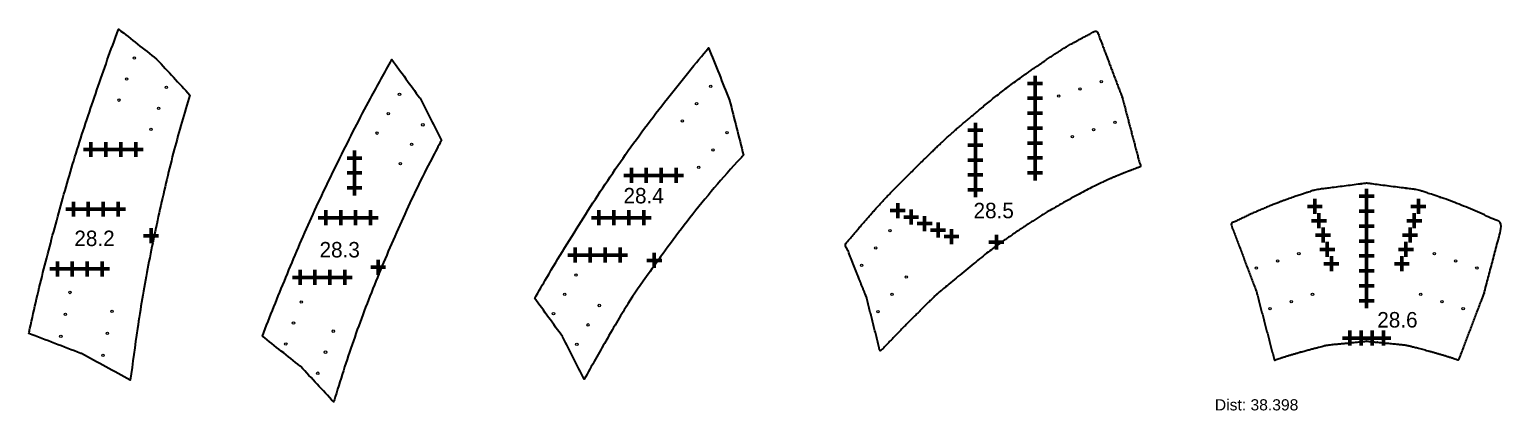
# Model space of a CAD drawing. Header units: inches. Extents: x -1683 to 11264, y -1696 to 865.
# Drawn here: x 7550.9 to 7945.2, y 5.7 to 107.9 of the extents above; entities that cross this region are included whole.
import ezdxf

# ---------------------------------------------------------------- set-up
doc = ezdxf.new("R2010")
doc.units = ezdxf.units.IN
doc.header["$MEASUREMENT"] = 0
doc.header["$PDMODE"] = 2
doc.header["$PDSIZE"] = 2
for name, color, linetype, lineweight in [('Annotation', 7, 'Continuous', 9), ('Drilling', 3, 'Continuous', 13), ('Engrave', 4, 'Continuous', 50)]:
    doc.layers.add(name, color=color, linetype=linetype, lineweight=lineweight)
doc.styles.get("Standard").update_dxf_attribs({"font": 'Arial.ttf'})
doc.styles.add('Tw Cen MT', font='')
doc.styles.get('Tw Cen MT').set_extended_font_data('Tw Cen MT')

# ---------------------------------------------------------------- blocks, each defined once
blk = doc.blocks.new('*U2685')
at = {"layer": 'Engrave'}
blk.add_point((0, 0), dxfattribs=at)
blk = doc.blocks.new('*U2686')
at = {"layer": 'Engrave', "color": 0, "linetype": 'ByBlock', "lineweight": -2, "transparency": 16777216}
for p in [(0, 0), (4, 0), (8, 0), (12, 0)]:
    blk.add_blockref('*U2685', p, dxfattribs=at)
blk = doc.blocks.new('*U2687')
at = {"layer": 'Engrave'}
blk.add_point((0, 0), dxfattribs=at)
blk = doc.blocks.new('*U2688')
at = {"layer": 'Engrave', "color": 0, "linetype": 'ByBlock', "lineweight": -2, "transparency": 16777216}
for p in [(0, 0), (4, 0), (8, 0), (12, 0)]:
    blk.add_blockref('*U2687', p, dxfattribs=at)
blk = doc.blocks.new('*U2689')
at = {"layer": 'Engrave'}
blk.add_point((0, 0), dxfattribs=at)
blk = doc.blocks.new('*U2690')
at = {"layer": 'Engrave', "color": 0, "linetype": 'ByBlock', "lineweight": -2, "transparency": 16777216}
for p in [(0, 0), (4, 0), (8, 0), (12, 0)]:
    blk.add_blockref('*U2689', p, dxfattribs=at)
blk = doc.blocks.new('*U2691')
at = {"layer": 'Engrave'}
blk.add_point((0, 0), dxfattribs=at)
blk = doc.blocks.new('*U2692')
at = {"layer": 'Engrave', "color": 0, "linetype": 'ByBlock', "lineweight": -2, "transparency": 16777216}
for p in [(0, 0), (4, 0), (8, 0), (12, 0)]:
    blk.add_blockref('*U2691', p, dxfattribs=at)
blk = doc.blocks.new('*U2693')
at = {"layer": 'Engrave'}
blk.add_point((0, 0), dxfattribs=at)
blk = doc.blocks.new('*U2694')
at = {"layer": 'Engrave', "color": 0, "linetype": 'ByBlock', "lineweight": -2, "transparency": 16777216}
for p in [(0, 0), (4, 0), (8, 0), (12, 0)]:
    blk.add_blockref('*U2693', p, dxfattribs=at)
blk = doc.blocks.new('*U2695')
at = {"layer": 'Engrave'}
blk.add_point((0, 0), dxfattribs=at)
blk = doc.blocks.new('*U2696')
at = {"layer": 'Engrave', "color": 0, "linetype": 'ByBlock', "lineweight": -2, "transparency": 16777216}
for p in [(0, 0), (4, 0), (8, 0)]:
    blk.add_blockref('*U2695', p, dxfattribs=at)
blk = doc.blocks.new('*U2697')
at = {"layer": 'Engrave'}
blk.add_point((0, 0), dxfattribs=at)
blk = doc.blocks.new('*U2698')
at = {"layer": 'Engrave', "color": 0, "linetype": 'ByBlock', "lineweight": -2, "transparency": 16777216}
for p in [(0, 0), (4, 0), (8, 0), (12, 0)]:
    blk.add_blockref('*U2697', p, dxfattribs=at)
blk = doc.blocks.new('*U2699')
at = {"layer": 'Engrave'}
blk.add_point((0, 0), dxfattribs=at)
blk = doc.blocks.new('*U2700')
at = {"layer": 'Engrave', "color": 0, "linetype": 'ByBlock', "lineweight": -2, "transparency": 16777216}
for p in [(0, 0), (4, 0), (8, 0), (12, 0)]:
    blk.add_blockref('*U2699', p, dxfattribs=at)
blk = doc.blocks.new('*U2701')
at = {"layer": 'Engrave'}
blk.add_point((0, 0), dxfattribs=at)
blk = doc.blocks.new('*U2702')
at = {"layer": 'Engrave', "color": 0, "linetype": 'ByBlock', "lineweight": -2, "transparency": 16777216}
for p in [(0, 0), (4, 0), (8, 0), (12, 0)]:
    blk.add_blockref('*U2701', p, dxfattribs=at)
blk = doc.blocks.new('*U2703')
at = {"layer": 'Engrave'}
blk.add_point((0, 0), dxfattribs=at)
blk = doc.blocks.new('*U2704')
at = {"layer": 'Engrave', "color": 0, "linetype": 'ByBlock', "lineweight": -2, "transparency": 16777216}
for p in [(-16, 0), (-12, 0), (-8, 0), (-4, 0), (0, 0)]:
    blk.add_blockref('*U2703', p, dxfattribs=at)
blk = doc.blocks.new('*U2705')
at = {"layer": 'Engrave'}
blk.add_point((0, 0), dxfattribs=at)
blk = doc.blocks.new('*U2706')
at = {"layer": 'Engrave', "color": 0, "linetype": 'ByBlock', "lineweight": -2, "transparency": 16777216}
for p in [(0, 0), (4, 0), (8, 0), (12, 0), (16, 0), (20, 0), (24, 0)]:
    blk.add_blockref('*U2705', p, dxfattribs=at)
blk = doc.blocks.new('*U2707')
at = {"layer": 'Engrave'}
blk.add_point((0, 0), dxfattribs=at)
blk = doc.blocks.new('*U2708')
at = {"layer": 'Engrave', "color": 0, "linetype": 'ByBlock', "lineweight": -2, "transparency": 16777216}
for p in [(0, 0), (4, 0), (8, 0), (12, 0), (16, 0)]:
    blk.add_blockref('*U2707', p, dxfattribs=at)
blk = doc.blocks.new('*U2709')
at = {"layer": 'Engrave'}
blk.add_point((0, 0), dxfattribs=at)
blk = doc.blocks.new('*U2710')
at = {"layer": 'Engrave', "color": 0, "linetype": 'ByBlock', "lineweight": -2, "transparency": 16777216}
for p in [(-16, 0), (-12, 0), (-8, 0), (-4, 0), (0, 0)]:
    blk.add_blockref('*U2709', p, dxfattribs=at)
blk = doc.blocks.new('*U2711')
at = {"layer": 'Engrave'}
blk.add_point((0, 0), dxfattribs=at)
blk = doc.blocks.new('*U2712')
at = {"layer": 'Engrave', "color": 0, "linetype": 'ByBlock', "lineweight": -2, "transparency": 16777216}
for p in [(0, 0), (4, 0), (8, 0), (12, 0), (16, 0), (20, 0), (24, 0), (28, 0)]:
    blk.add_blockref('*U2711', p, dxfattribs=at)
blk = doc.blocks.new('*U2713')
at = {"layer": 'Engrave'}
blk.add_point((0, 0), dxfattribs=at)
blk = doc.blocks.new('*U2714')
at = {"layer": 'Engrave', "color": 0, "linetype": 'ByBlock', "lineweight": -2, "transparency": 16777216}
for p in [(-16, 0), (-12, 0), (-8, 0), (-4, 0), (0, 0)]:
    blk.add_blockref('*U2713', p, dxfattribs=at)

msp = doc.modelspace()

# ---------------------------------------------------------------- linework, layer by layer
for points, knots in [([(7564.83951, 21.00878), (7569.21068, 18.62741), (7573.58185, 16.24605), (7577.95303, 13.86468), (7578.54448, 18.48323), (7579.91766, 28.43512), (7582.43452, 43.72033), (7585.84489, 59.72033), (7589.4461, 75.25834), (7592.43035, 85.46301), (7593.91415, 90.33435), (7590.97484, 93.50401), (7588.03554, 96.67366), (7585.09624, 99.84331), (7585.0586, 99.87811), (7585.02096, 99.9129), (7584.98332, 99.94769), (7581.59282, 102.62925), (7578.20232, 105.3108), (7574.81183, 107.99236), (7574.77748, 107.90168), (7572.72609, 102.47767), (7569.00457, 91.72033), (7563.58803, 75.72033), (7559.029, 59.72033), (7554.71019, 43.72033), (7552.11626, 32.61242), (7550.86432, 26.83784), (7550.76919, 26.3966), (7555.41885, 24.61931), (7560.0685, 22.84202), (7564.71816, 21.06472), (7564.75861, 21.04608), (7564.79906, 21.02743), (7564.83951, 21.00878)], [0, 0, 0, 0, 1, 1, 1, 1.865978463, 2.865978463, 3.865978463, 4.865978463, 5.779354579, 5.779354579, 5.779354579, 6.779354579, 6.779354579, 6.779354579, 7.779354579, 7.779354579, 7.779354579, 8.779354579, 8.779354579, 8.779354579, 8.796355959, 9.796355959, 10.796355959, 11.796355959, 12.796355959, 13.796355959, 13.879089482, 13.879089482, 13.879089482, 14.879089482, 14.879089482, 14.879089482, 15.879089482, 15.879089482, 15.879089482, 15.879089482]), ([(7693.71058, 25.56846), (7693.73799, 25.52372), (7693.76541, 25.47899), (7693.79282, 25.43426), (7695.70887, 21.67157), (7697.62492, 17.90888), (7699.54097, 14.14619), (7701.55392, 17.82676), (7706.41753, 26.34959), (7711.34335, 34.7838), (7716.00312, 41.42276), (7727.52892, 57.42276), (7736.71904, 68.35532), (7741.92567, 73.95454), (7742.17365, 74.2201), (7740.93985, 79.09367), (7739.70605, 83.96725), (7738.47225, 88.84083), (7738.45862, 88.88278), (7738.44499, 88.92472), (7738.43136, 88.96667), (7736.56491, 93.63469), (7734.69846, 98.30271), (7732.83201, 102.97072), (7729.51971, 99.00007), (7721.22526, 88.87808), (7709.65728, 73.42276), (7699.19792, 57.42276), (7691.50319, 44.88677), (7687.32855, 37.6841), (7686.26244, 35.81477), (7688.74515, 32.39933), (7691.22787, 28.9839), (7693.71058, 25.56846)], [0, 0, 0, 0, 1, 1, 1, 2, 2, 2, 2.702973911, 3.702973911, 4.702973911, 5.702973911, 6.702973911, 6.752827877, 6.752827877, 6.752827877, 7.752827877, 7.752827877, 7.752827877, 8.752827877, 8.752827877, 8.752827877, 9.752827877, 9.752827877, 9.752827877, 10.650700538, 11.650700538, 12.650700538, 13.650700538, 14.001200116, 14.001200116, 14.001200116, 15.001200116, 15.001200116, 15.001200116, 15.001200116]), ([(7623.4849, 17.66162), (7623.52254, 17.62683), (7623.56018, 17.59204), (7623.59782, 17.55725), (7626.53712, 14.38759), (7629.47643, 11.21794), (7632.41573, 8.04828), (7632.55645, 8.51028), (7634.32838, 14.30561), (7637.87085, 25.43427), (7644.00298, 41.43427), (7650.86114, 57.43427), (7656.72734, 69.68507), (7660.44548, 76.60254), (7661.29601, 78.15769), (7659.37996, 81.92038), (7657.46391, 85.68307), (7655.54786, 89.44576), (7655.52045, 89.49049), (7655.49303, 89.53523), (7655.46562, 89.57996), (7652.98291, 92.9954), (7650.5002, 96.41084), (7648.01748, 99.82627), (7646.04191, 96.36227), (7641.17596, 87.56494), (7634.02679, 73.43427), (7626.28777, 57.43427), (7619.62944, 41.52494), (7615.299, 30.94895), (7613.31341, 25.70629), (7616.70391, 23.02473), (7620.09441, 20.34318), (7623.4849, 17.66162)], [0, 0, 0, 0, 1, 1, 1, 2, 2, 2, 2.086623884, 3.086623884, 4.086623884, 5.086623884, 6.086623884, 6.383649974, 6.383649974, 6.383649974, 7.383649974, 7.383649974, 7.383649974, 8.383649974, 8.383649974, 8.383649974, 9.383649974, 9.383649974, 9.383649974, 10.033150396, 11.033150396, 12.033150396, 13.033150396, 14.016149016, 14.016149016, 14.016149016, 15.016149016, 15.016149016, 15.016149016, 15.016149016])]:
    msp.add_open_spline(points, degree=3, knots=knots)
for points, weights, knots in [([(7775.08983, 36.1886), (7776.32363, 31.31502), (7777.55743, 26.44144), (7778.79123, 21.56787), (7783.51742, 26.62901), (7793.76718, 36.77053), (7793.76718, 36.77053), (7807.6906, 48.42005), (7814.02347, 52.77053), (7822.63061, 58.68337), (7836.98077, 66.51986), (7841.81491, 68.48625), (7845.84431, 70.12528), (7848.51492, 71.10444), (7846.88884, 77.28514), (7845.26277, 83.46585), (7843.6367, 89.64655), (7843.62779, 89.68041), (7843.61712, 89.71376), (7843.60471, 89.7465), (7841.33994, 95.72258), (7839.07518, 101.69867), (7836.81042, 107.67475), (7834.19656, 106.34436), (7828.48562, 103.2962), (7824.76683, 100.77053), (7813.11442, 92.85666), (7803.44394, 84.77053), (7796.35201, 78.84051), (7786.21419, 68.77053), (7779.38801, 61.99003), (7773.80672, 55.52984), (7769.82634, 50.77013), (7769.44959, 50.31849), (7771.31604, 45.65047), (7773.18249, 40.98246), (7775.04894, 36.31444), (7775.06257, 36.27249), (7775.0762, 36.23055), (7775.08983, 36.1886)], [1, 1, 1, 1, 1, 1, 1, 1, 1, 1, 1, 1, 1, 1, 1, 1, 1, 0.999081657213, 0.999081657213, 1, 1, 1, 1, 1, 1, 1, 1, 1, 1, 1, 1, 1, 1, 1, 1, 1, 1, 1, 1, 1], [0, 0, 0, 0, 1, 1, 1, 1.950146034, 2.950146034, 3.950146034, 4.950146034, 5.950146034, 6.950146034, 7.950146034, 8.571211812, 8.571211812, 8.571211812, 9.571211812, 9.571211812, 9.571211812, 9.676200594, 9.676200594, 9.676200594, 10.676200594, 10.676200594, 10.676200594, 11.06969436, 12.06969436, 13.06969436, 14.06969436, 15.06969436, 16.06969436, 17.06969436, 18.06969436, 18.171821699, 18.171821699, 18.171821699, 19.171821699, 19.171821699, 19.171821699, 20.171821699, 20.171821699, 20.171821699, 20.171821699]), ([(7879.46923, 37.90245), (7877.20446, 43.87853), (7874.9397, 49.85462), (7872.67494, 55.8307), (7874.57082, 56.80058), (7882.83456, 60.77539), (7895.58381, 65.03215), (7895.58381, 64.92648), (7909.06706, 66.68801), (7909.06707, 66.68802), (7909.06709, 66.68801), (7922.55033, 64.92648), (7922.55033, 65.03215), (7935.29958, 60.77539), (7943.56332, 56.80058), (7945.45921, 55.8307), (7943.83079, 49.65072), (7942.20237, 43.47073), (7940.57395, 37.29074), (7940.5651, 37.25714), (7940.5545, 37.22403), (7940.5422, 37.19153), (7938.2797, 31.21448), (7936.01721, 25.23744), (7933.75471, 19.26039), (7933.57168, 19.3275), (7929.32708, 20.79982), (7919.66644, 23.31698), (7919.66644, 23.31698), (7909.06707, 24.32946), (7909.37593, 24.34338), (7909.27298, 24.34338), (7909.17002, 24.34338), (7909.06707, 24.34338), (7908.96412, 24.34338), (7908.86117, 24.34338), (7908.75822, 24.34338), (7909.06707, 24.32946), (7898.4677, 23.31698), (7898.4677, 23.31698), (7888.80707, 20.79982), (7884.56247, 19.3275), (7884.37943, 19.26039), (7882.75336, 25.44109), (7881.12729, 31.6218), (7879.50122, 37.8025), (7879.49231, 37.83636), (7879.48163, 37.86971), (7879.46923, 37.90245)], [1, 1, 1, 1, 1, 1, 1, 1, 1, 1, 1, 1, 1, 1, 1, 1, 1, 1, 1, 0.999095052775, 0.999095052775, 1, 1, 1, 1, 1, 1, 1, 1, 1, 1, 1, 1, 1, 1, 1, 1, 1, 1, 1, 1, 1, 1, 1, 1, 1, 0.999081657213, 0.999081657213, 1], [0, 0, 0, 0, 1, 1, 1, 1.606506234, 2.606506234, 3.606506234, 4.606506234, 4.606506234, 4.606506234, 5.606506234, 6.606506234, 7.606506234, 8.213012468, 8.213012468, 8.213012468, 9.213012468, 9.213012468, 9.213012468, 9.317232545, 9.317232545, 9.317232545, 10.317232545, 10.317232545, 10.317232545, 10.696166766, 11.696166766, 12.696166766, 13.696166766, 13.696166766, 13.696166766, 14.696166766, 14.696166766, 14.696166766, 15.696166766, 15.696166766, 15.696166766, 16.696166766, 17.696166766, 18.696166766, 19.075100988, 19.075100988, 19.075100988, 20.075100988, 20.075100988, 20.075100988, 20.18008977, 20.18008977, 20.18008977, 20.18008977])]:
    msp.add_rational_spline(points, weights, degree=3, knots=knots)
at = {"layer": 'Drilling'}
for centre in [(7579.03078, 100.22704), (7576.96728, 94.59303), (7587.60171, 92.41372), (7650.04361, 90.50179), (7733.3956, 92.67969), (7832.30012, 91.97421), (7837.98776, 93.88491), (7574.90379, 88.95903), (7585.53821, 86.77972), (7729.60154, 88.03157), (7826.61248, 90.06352), (7647.04361, 85.30564), (7725.80747, 83.38344), (7841.64993, 82.9836), (7583.47471, 81.14572), (7644.04361, 80.10949), (7656.29697, 82.33293), (7737.77777, 80.25024), (7830.27465, 79.16221), (7835.96229, 81.0729), (7653.29697, 77.13678), (7733.98371, 75.60211), (7650.29697, 71.94063), (7730.18965, 70.95398), (7781.39537, 53.97184), (7777.60131, 49.32371), (7890.9152, 47.77293), (7927.21894, 47.77293), (7773.80724, 44.67559), (7879.53992, 43.95155), (7885.22756, 45.86224), (7932.90658, 45.86224), (7938.59422, 43.95155), (7697.28857, 42.07875), (7785.77754, 41.54239), (7561.79634, 37.3993), (7694.28857, 36.8826), (7781.98348, 36.89426), (7894.57737, 36.87162), (7923.55678, 36.87162), (7560.57074, 31.5258), (7573.05387, 32.32152), (7623.72285, 34.84298), (7691.28857, 31.68644), (7703.54193, 33.90989), (7778.18941, 32.24613), (7883.20209, 33.05024), (7888.88973, 34.96093), (7929.24442, 34.96093), (7934.93206, 33.05024), (7621.65936, 29.20897), (7700.54193, 28.71373), (7559.34514, 25.65231), (7571.82827, 26.44803), (7619.59586, 23.57497), (7632.29378, 27.02966), (7697.54193, 23.51758), (7570.60267, 20.57453), (7630.23028, 21.39566), (7628.16678, 15.76166)]:
    msp.add_circle(centre, 0.3225, dxfattribs=at)
at = {"layer": 'Engrave'}
for p in [(7583.50175, 52.61398), (7809.90469, 50.89102), (7718.295, 46.00624), (7644.33794, 44.14777), (7904.56707, 25.17338), (7907.56707, 25.17338), (7910.56707, 25.17338), (7913.56707, 25.17338)]:
    msp.add_point(p, dxfattribs=at)

# ---------------------------------------------------------------- block references
at = {"layer": 'Engrave', "xscale": -1}
for name, p, rotation in [('*U2706', (7820.27881, 69.44911), 270.0000000000032), ('*U2708', (7804.27881, 64.9032), 270.0000000000032), ('*U2696', (7637.99295, 65.43427), 270), ('*U2712', (7909.06707, 35.18802), 270), ('*U2704', (7783.48063, 59.34611), 334.2230798815615), ('*U2710', (7895.20057, 60.48944), 286.0499607743746)]:
    msp.add_blockref(name, p, dxfattribs=dict(at, rotation=rotation))
for name, p in [('*U2690', (7579.39942, 75.72033)), ('*U2700', (7724.14285, 68.79841)), ('*U2688', (7574.70105, 59.72033)), ('*U2694', (7642.30549, 57.43427)), ('*U2698', (7715.45162, 57.42276)), ('*U2702', (7709.11639, 47.41458)), ('*U2686', (7570.41735, 43.72033)), ('*U2692', (7635.40403, 41.43427))]:
    msp.add_blockref(name, p, dxfattribs=at)
at = {"layer": 'Engrave', "rotation": 73.95003922562542}
msp.add_blockref('*U2714', (7922.93357, 60.48944), dxfattribs=at)

# ---------------------------------------------------------------- texts
at = {"layer": 'Annotation', "color": 7, "char_height": 7, "attachment_point": 7, "line_spacing_factor": 0.481418, "style": 'Tw Cen MT'}
for s, insert in [('{\\H0.59259x;28.4}', (7710.04125, 61.21731)), ('{\\H0.59259x;28.5}', (7803.79736, 57.22725)), ('{\\H0.59259x;28.2}', (7562.96004, 49.77042)), ('{\\H0.59259x;28.3}', (7628.63289, 46.72845)), ('{\\H0.59259x;28.6}', (7911.92345, 27.94725))]:
    msp.add_mtext(s, dxfattribs=dict(at, insert=insert))
at = {"layer": 'Annotation', "insert": (7868.4228, 8.77875), "char_height": 3, "attachment_point": 1}
msp.add_mtext_dynamic_manual_height_columns('Dist: 38.398', width=45.2101633, gutter_width=1, heights=[0], dxfattribs=at)

doc.saveas('drawing.dxf')
